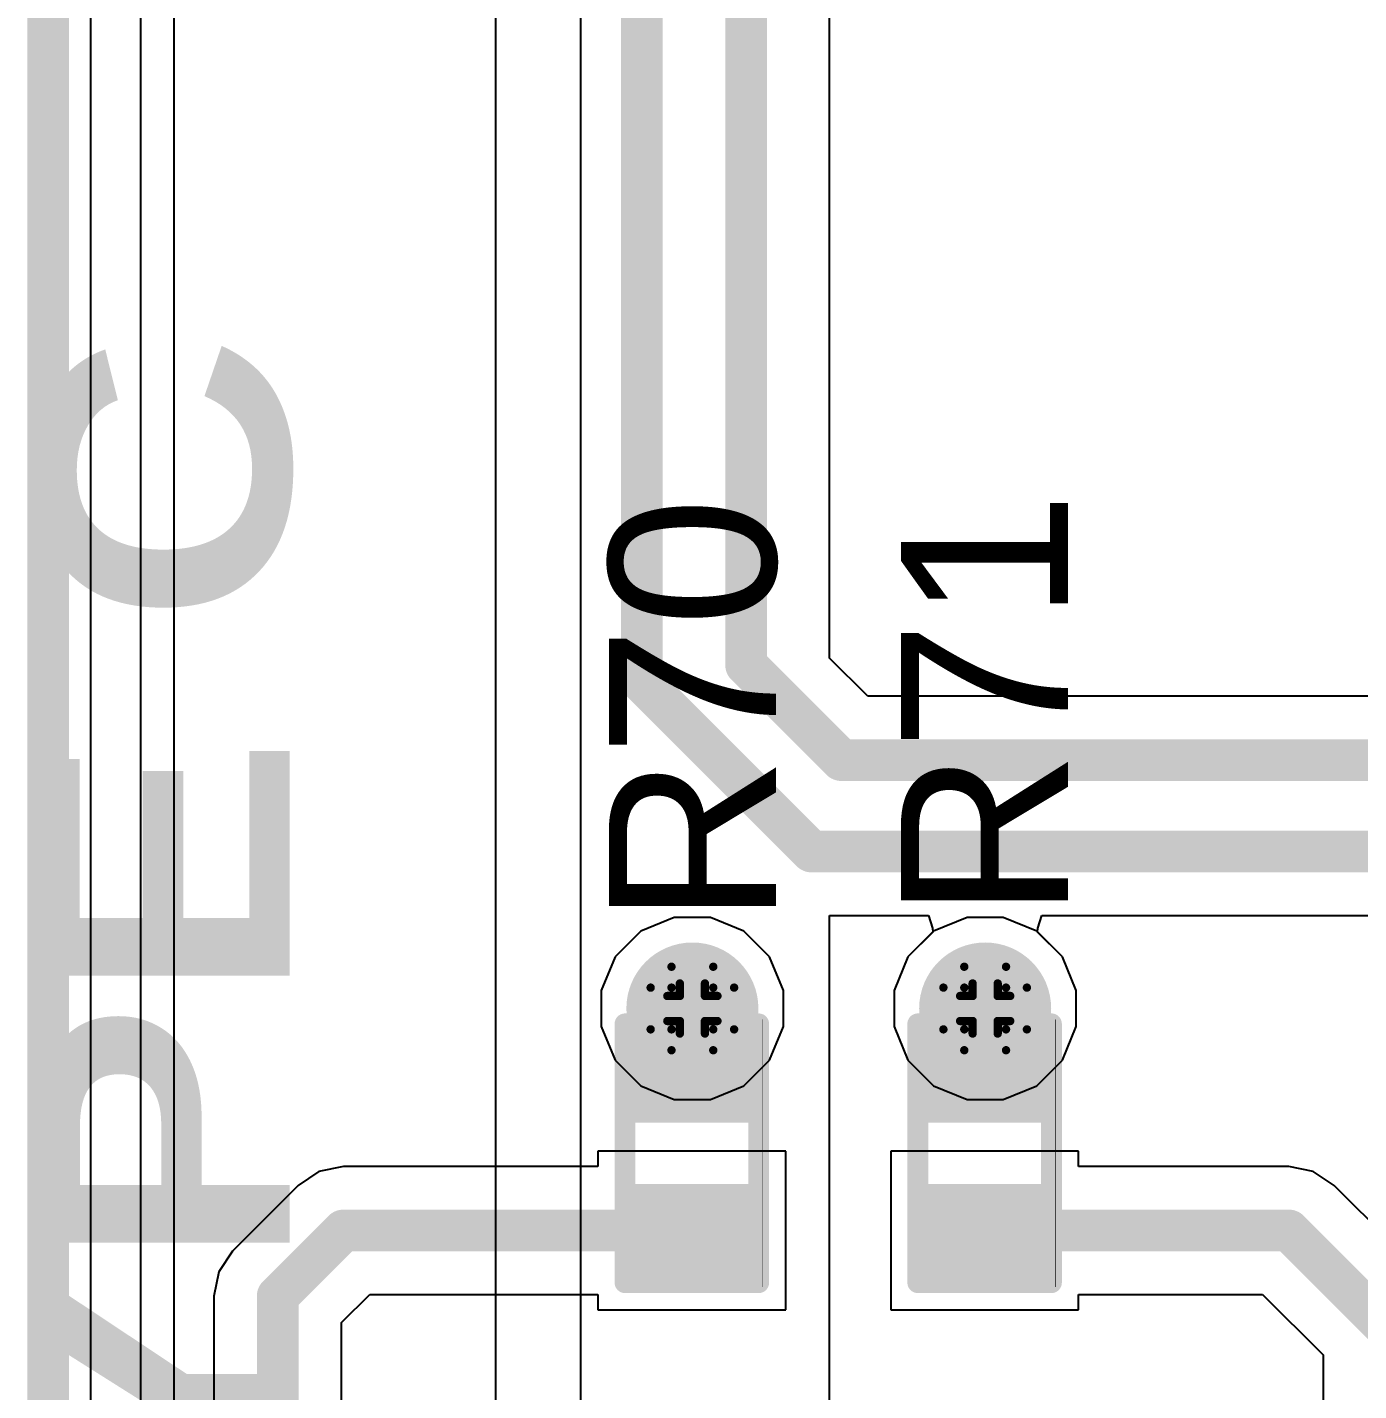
# Model space of a CAD drawing. Header units: inches. Extents: x -3 to 5259, y -3 to 5282.
# Drawn here: x -2.85 to 5.25, y 29.97 to 38.27 of the extents above; entities that cross this region are included whole.
import ezdxf

# ---------------------------------------------------------------- set-up
doc = ezdxf.new("R2010")
doc.units = ezdxf.units.IN
for name, color, linetype in [('Board Outline', 216, 'Continuous'), ('Bottom Layer', 5, 'Continuous'), ('Bottom Solder', 6, 'Continuous'), ('Drill Drawing', 1, 'Continuous'), ('Layer 1', 16, 'Continuous'), ('Layer 2', 76, 'Continuous'), ('Top Layer', 1, 'Continuous'), ('Top Overlay', 2, 'Continuous'), ('Top Paste', 8, 'Continuous'), ('Top Solder', 216, 'Continuous'), ('Via Holes', 16, 'Continuous')]:
    doc.layers.add(name, color=color, linetype=linetype)
doc.styles.add('Arial', font='', dxfattribs={"height": 0.2})
doc.styles.add('Arial Black_Bold', font='', dxfattribs={"height": 0.2})
doc.styles.get('Arial').set_extended_font_data('Arial')
doc.styles.get('Arial Black_Bold').set_extended_font_data('Arial Black', bold=True)

# ---------------------------------------------------------------- blocks, each defined once
blk = doc.blocks.new('R___0402_89')
at = {"layer": 'Top Layer'}
for points in [[(-0.6985, -0.3175), (-0.6985, 0.3175), (-0.2413, 0.3175), (-0.2413, -0.3175)], [(0.2413, -0.3175), (0.2413, 0.3175), (0.6985, 0.3175), (0.6985, -0.3175)]]:
    blk.add_hatch(color=1, dxfattribs=at).paths.add_polyline_path(points)
at = {"layer": 'Top Paste'}
for points in [[(-0.6985, -0.3175), (-0.6985, 0.3175), (-0.2413, 0.3175), (-0.2413, -0.3175)], [(0.2413, -0.3175), (0.2413, 0.3175), (0.6985, 0.3175), (0.6985, -0.3175)]]:
    blk.add_hatch(color=8, dxfattribs=at).paths.add_polyline_path(points)
at = {"layer": 'Top Solder'}
for points in [[(-0.7535, -0.3725), (-0.7535, 0.3725), (-0.1863, 0.3725), (-0.1863, -0.3725)], [(0.1863, -0.3725), (0.1863, 0.3725), (0.7535, 0.3725), (0.7535, -0.3725)]]:
    blk.add_hatch(color=216, dxfattribs=at).paths.add_polyline_path(points)
at = {"layer": 'Top Overlay'}
for points in [[(-0.7874, 0.4064, 0.127, 0.127, 0), (0.7874, 0.4064, 0.127, 0.127, 0)], [(-0.7874, 0.4064, 0.127, 0.127, 0), (-0.7874, -0.4064, 0.127, 0.127, 0)], [(0.7874, 0.4064, 0.127, 0.127, 0), (0.7874, -0.4064, 0.127, 0.127, 0)], [(-0.7874, -0.4064, 0.127, 0.127, 0), (0.7874, -0.4064, 0.127, 0.127, 0)], [(-0.8128, -0.4318, 0.00323, 0.00323, 0), (0.8128, -0.4318, 0.00323, 0.00323, 0)]]:
    blk.add_lwpolyline(points, format="xyseb", dxfattribs=at)
for points in [[(-0.8191, 0.4064, 0.0635, 0.0635, 1), (-0.7556, 0.4064, 0.0635, 0.0635, 1)], [(-0.8191, 0.4064, 0.0635, 0.0635, 1), (-0.7556, 0.4064, 0.0635, 0.0635, 1)], [(0.7556, 0.4064, 0.0635, 0.0635, 1), (0.8191, 0.4064, 0.0635, 0.0635, 1)], [(0.7556, 0.4064, 0.0635, 0.0635, 1), (0.8191, 0.4064, 0.0635, 0.0635, 1)], [(-0.8191, -0.4064, 0.0635, 0.0635, 1), (-0.7556, -0.4064, 0.0635, 0.0635, 1)], [(-0.8191, -0.4064, 0.0635, 0.0635, 1), (-0.7556, -0.4064, 0.0635, 0.0635, 1)], [(0.7556, -0.4064, 0.0635, 0.0635, 1), (0.8191, -0.4064, 0.0635, 0.0635, 1)], [(0.7556, -0.4064, 0.0635, 0.0635, 1), (0.8191, -0.4064, 0.0635, 0.0635, 1)], [(-0.8136, -0.4318, 0.00161, 0.00161, 1), (-0.812, -0.4318, 0.00161, 0.00161, 1)], [(0.812, -0.4318, 0.00161, 0.00161, 1), (0.8136, -0.4318, 0.00161, 0.00161, 1)]]:
    blk.add_lwpolyline(points, format="xyseb", close=True, dxfattribs=at)
blk = doc.blocks.new('R___0402_90')
at = {"layer": 'Top Layer'}
for points in [[(-0.6985, -0.3175), (-0.6985, 0.3175), (-0.2413, 0.3175), (-0.2413, -0.3175)], [(0.2413, -0.3175), (0.2413, 0.3175), (0.6985, 0.3175), (0.6985, -0.3175)]]:
    blk.add_hatch(color=1, dxfattribs=at).paths.add_polyline_path(points)
at = {"layer": 'Top Paste'}
for points in [[(-0.6985, -0.3175), (-0.6985, 0.3175), (-0.2413, 0.3175), (-0.2413, -0.3175)], [(0.2413, -0.3175), (0.2413, 0.3175), (0.6985, 0.3175), (0.6985, -0.3175)]]:
    blk.add_hatch(color=8, dxfattribs=at).paths.add_polyline_path(points)
at = {"layer": 'Top Solder'}
for points in [[(-0.7535, -0.3725), (-0.7535, 0.3725), (-0.1863, 0.3725), (-0.1863, -0.3725)], [(0.1863, -0.3725), (0.1863, 0.3725), (0.7535, 0.3725), (0.7535, -0.3725)]]:
    blk.add_hatch(color=216, dxfattribs=at).paths.add_polyline_path(points)
at = {"layer": 'Top Overlay'}
for points in [[(-0.7874, 0.4064, 0.127, 0.127, 0), (0.7874, 0.4064, 0.127, 0.127, 0)], [(-0.7874, 0.4064, 0.127, 0.127, 0), (-0.7874, -0.4064, 0.127, 0.127, 0)], [(0.7874, 0.4064, 0.127, 0.127, 0), (0.7874, -0.4064, 0.127, 0.127, 0)], [(-0.7874, -0.4064, 0.127, 0.127, 0), (0.7874, -0.4064, 0.127, 0.127, 0)], [(-0.8128, -0.4318, 0.00323, 0.00323, 0), (0.8128, -0.4318, 0.00323, 0.00323, 0)]]:
    blk.add_lwpolyline(points, format="xyseb", dxfattribs=at)
for points in [[(-0.8191, 0.4064, 0.0635, 0.0635, 1), (-0.7556, 0.4064, 0.0635, 0.0635, 1)], [(-0.8191, 0.4064, 0.0635, 0.0635, 1), (-0.7556, 0.4064, 0.0635, 0.0635, 1)], [(0.7556, 0.4064, 0.0635, 0.0635, 1), (0.8191, 0.4064, 0.0635, 0.0635, 1)], [(0.7556, 0.4064, 0.0635, 0.0635, 1), (0.8191, 0.4064, 0.0635, 0.0635, 1)], [(-0.8191, -0.4064, 0.0635, 0.0635, 1), (-0.7556, -0.4064, 0.0635, 0.0635, 1)], [(-0.8191, -0.4064, 0.0635, 0.0635, 1), (-0.7556, -0.4064, 0.0635, 0.0635, 1)], [(0.7556, -0.4064, 0.0635, 0.0635, 1), (0.8191, -0.4064, 0.0635, 0.0635, 1)], [(0.7556, -0.4064, 0.0635, 0.0635, 1), (0.8191, -0.4064, 0.0635, 0.0635, 1)], [(-0.8136, -0.4318, 0.00161, 0.00161, 1), (-0.812, -0.4318, 0.00161, 0.00161, 1)], [(0.812, -0.4318, 0.00161, 0.00161, 1), (0.8136, -0.4318, 0.00161, 0.00161, 1)]]:
    blk.add_lwpolyline(points, format="xyseb", close=True, dxfattribs=at)

msp = doc.modelspace()

# ---------------------------------------------------------------- hatches: boundary and pattern name
at = {"layer": 'Bottom Layer'}
h = msp.add_hatch(color=5, dxfattribs=at)
edge = h.paths.add_edge_path()
edge.add_arc((1.1971, 32.3007), 0.3, 0, 360)
h = msp.add_hatch(color=5, dxfattribs=at)
edge = h.paths.add_edge_path()
edge.add_arc((2.9783, 32.3007), 0.3, 0, 360)
at = {"layer": 'Bottom Solder'}
h = msp.add_hatch(color=6, dxfattribs=at)
edge = h.paths.add_edge_path()
edge.add_arc((1.1971, 32.3007), 0.4016, 0, 360)
h = msp.add_hatch(color=6, dxfattribs=at)
edge = h.paths.add_edge_path()
edge.add_arc((2.9783, 32.3007), 0.4016, 0, 360)
at = {"layer": 'Layer 1'}
h = msp.add_hatch(color=16, dxfattribs=at)
edge = h.paths.add_edge_path()
edge.add_arc((1.1971, 32.3007), 0.3, 0, 360)
h = msp.add_hatch(color=16, dxfattribs=at)
edge = h.paths.add_edge_path()
edge.add_arc((2.9783, 32.3007), 0.3, 0, 360)
at = {"layer": 'Layer 2'}
h = msp.add_hatch(color=76, dxfattribs=at)
edge = h.paths.add_edge_path()
edge.add_arc((1.1971, 32.3007), 0.3, 0, 360)
h = msp.add_hatch(color=76, dxfattribs=at)
edge = h.paths.add_edge_path()
edge.add_arc((2.9783, 32.3007), 0.3, 0, 360)
at = {"layer": 'Top Layer'}
h = msp.add_hatch(color=1, dxfattribs=at)
edge = h.paths.add_edge_path()
edge.add_arc((1.1971, 32.3007), 0.3, 0, 360)
h = msp.add_hatch(color=1, dxfattribs=at)
edge = h.paths.add_edge_path()
edge.add_arc((2.9783, 32.3007), 0.3, 0, 360)
for points in [[(0.8964, 31.7759), (1.4985, 31.7759), (1.4985, 32.3007), (0.8964, 32.3007)], [(2.6776, 31.7759), (3.2797, 31.7759), (3.2797, 32.3007), (2.6776, 32.3007)]]:
    msp.add_hatch(color=1, dxfattribs=at).paths.add_polyline_path(points)
at = {"layer": 'Top Solder'}
h = msp.add_hatch(color=216, dxfattribs=at)
edge = h.paths.add_edge_path()
edge.add_arc((1.1971, 32.3007), 0.4016, 0, 360)
h = msp.add_hatch(color=216, dxfattribs=at)
edge = h.paths.add_edge_path()
edge.add_arc((2.9783, 32.3007), 0.4016, 0, 360)
at = {"layer": 'Via Holes'}
h = msp.add_hatch(color=7, dxfattribs=at)
edge = h.paths.add_edge_path()
edge.add_arc((1.1971, 32.3007), 0.15, 0, 360)
h = msp.add_hatch(color=7, dxfattribs=at)
edge = h.paths.add_edge_path()
edge.add_arc((2.9783, 32.3007), 0.15, 0, 360)

# ---------------------------------------------------------------- linework, layer by layer
at = {"layer": 'Board Outline'}
msp.add_lwpolyline([(-2.7223, -2.7223, 0.254, 0.254, 0), (-2.7223, 107.2777, 0.254, 0.254, 0)], format="xyseb", dxfattribs=at)
at = {"layer": 'Bottom Layer'}
for p, q in [((2.032, 34.4327), (2.032, 71.5147)), ((2.2641, 34.2006), (2.032, 34.4327)), ((22.0307, 34.2006), (2.2641, 34.2006)), ((2.032, 29.8349), (2.032, 32.8673)), ((2.032, 32.8673), (2.6328, 32.8673)), ((2.6328, 32.8673), (2.6581, 32.7898)), ((3.2984, 32.7898), (3.3238, 32.8673)), ((3.3238, 32.8673), (17.1836, 32.8673)), ((2.6581, 32.7898), (2.6597, 32.7657)), ((3.2968, 32.7657), (3.2984, 32.7898)), ((2.6597, 32.7657), (2.5086, 32.6146)), ((3.448, 32.6146), (3.2968, 32.7657)), ((2.5086, 32.6146), (2.4243, 32.4109)), ((3.5323, 32.4109), (3.448, 32.6146)), ((2.4243, 32.4109), (2.4243, 32.1905)), ((3.5323, 32.1905), (3.5323, 32.4109)), ((2.4243, 32.1905), (2.5086, 31.9869)), ((3.448, 31.9869), (3.5323, 32.1905)), ((2.5086, 31.9869), (2.6645, 31.8311)), ((3.2921, 31.8311), (3.448, 31.9869)), ((2.6645, 31.8311), (2.8681, 31.7467)), ((3.0885, 31.7467), (3.2921, 31.8311)), ((2.8681, 31.7467), (3.0885, 31.7467))]:
    msp.add_line(p, q, dxfattribs=at)
for points in [[(0.889, 34.2891, 0.254, 0.254, 0), (0.889, 73.7106, 0.254, 0.254, 0)], [(1.524, 34.3913, 0.254, 0.254, 0), (1.524, 71.5561, 0.254, 0.254, 0)], [(1.524, 34.3913, 0.254, 0.254, 0), (2.1032, 33.8122, 0.254, 0.254, 0)], [(0.889, 34.2891, 0.254, 0.254, 0), (1.9224, 33.2557, 0.254, 0.254, 0)], [(2.1032, 33.8122, 0.254, 0.254, 0), (22.0307, 33.8122, 0.254, 0.254, 0)], [(1.9224, 33.2557, 0.254, 0.254, 0), (18.0054, 33.2557, 0.254, 0.254, 0)]]:
    msp.add_lwpolyline(points, format="xyseb", dxfattribs=at)
for points in [[(1.4605, 34.3913, 0.127, 0.127, 1), (1.5875, 34.3913, 0.127, 0.127, 1)], [(1.4605, 34.3913, 0.127, 0.127, 1), (1.5875, 34.3913, 0.127, 0.127, 1)], [(0.8255, 34.2891, 0.127, 0.127, 1), (0.9525, 34.2891, 0.127, 0.127, 1)], [(0.8255, 34.2891, 0.127, 0.127, 1), (0.9525, 34.2891, 0.127, 0.127, 1)], [(2.0397, 33.8122, 0.127, 0.127, 1), (2.1667, 33.8122, 0.127, 0.127, 1)], [(2.0397, 33.8122, 0.127, 0.127, 1), (2.1667, 33.8122, 0.127, 0.127, 1)], [(1.8589, 33.2557, 0.127, 0.127, 1), (1.9859, 33.2557, 0.127, 0.127, 1)], [(1.8589, 33.2557, 0.127, 0.127, 1), (1.9859, 33.2557, 0.127, 0.127, 1)]]:
    msp.add_lwpolyline(points, format="xyseb", close=True, dxfattribs=at)
at = {"layer": 'Drill Drawing'}
for points in [[(1.0701, 32.4277, 0.0508, 0.0508, 0), (1.0701, 32.5547, 0.0508, 0.0508, 0)], [(1.0701, 32.5547, 0.0508, 0.0508, 0), (1.3241, 32.5547, 0.0508, 0.0508, 0)], [(1.3241, 32.4277, 0.0508, 0.0508, 0), (1.3241, 32.5547, 0.0508, 0.0508, 0)], [(2.8513, 32.4277, 0.0508, 0.0508, 0), (2.8513, 32.5547, 0.0508, 0.0508, 0)], [(2.8513, 32.5547, 0.0508, 0.0508, 0), (3.1053, 32.5547, 0.0508, 0.0508, 0)], [(3.1053, 32.4277, 0.0508, 0.0508, 0), (3.1053, 32.5547, 0.0508, 0.0508, 0)], [(0.9431, 32.1737, 0.0508, 0.0508, 0), (0.9431, 32.4277, 0.0508, 0.0508, 0)], [(0.9431, 32.4277, 0.0508, 0.0508, 0), (1.0701, 32.4277, 0.0508, 0.0508, 0)], [(1.1209, 32.3769, 0.0508, 0.0508, 0), (1.1209, 32.4531, 0.0508, 0.0508, 0)], [(1.1209, 32.4531, 0.0508, 0.0508, 0), (1.2733, 32.4531, 0.0508, 0.0508, 0)], [(1.2733, 32.3769, 0.0508, 0.0508, 0), (1.2733, 32.4531, 0.0508, 0.0508, 0)], [(1.3241, 32.4277, 0.0508, 0.0508, 0), (1.4511, 32.4277, 0.0508, 0.0508, 0)], [(1.4511, 32.1737, 0.0508, 0.0508, 0), (1.4511, 32.4277, 0.0508, 0.0508, 0)], [(2.7243, 32.1737, 0.0508, 0.0508, 0), (2.7243, 32.4277, 0.0508, 0.0508, 0)], [(2.7243, 32.4277, 0.0508, 0.0508, 0), (2.8513, 32.4277, 0.0508, 0.0508, 0)], [(2.9021, 32.3769, 0.0508, 0.0508, 0), (2.9021, 32.4531, 0.0508, 0.0508, 0)], [(2.9021, 32.4531, 0.0508, 0.0508, 0), (3.0545, 32.4531, 0.0508, 0.0508, 0)], [(3.0545, 32.3769, 0.0508, 0.0508, 0), (3.0545, 32.4531, 0.0508, 0.0508, 0)], [(3.1053, 32.4277, 0.0508, 0.0508, 0), (3.2323, 32.4277, 0.0508, 0.0508, 0)], [(3.2323, 32.1737, 0.0508, 0.0508, 0), (3.2323, 32.4277, 0.0508, 0.0508, 0)], [(1.0447, 32.2245, 0.0508, 0.0508, 0), (1.0447, 32.3769, 0.0508, 0.0508, 0)], [(1.0447, 32.3769, 0.0508, 0.0508, 0), (1.1209, 32.3769, 0.0508, 0.0508, 0)], [(1.2733, 32.3769, 0.0508, 0.0508, 0), (1.3495, 32.3769, 0.0508, 0.0508, 0)], [(1.3495, 32.2245, 0.0508, 0.0508, 0), (1.3495, 32.3769, 0.0508, 0.0508, 0)], [(2.8259, 32.2245, 0.0508, 0.0508, 0), (2.8259, 32.3769, 0.0508, 0.0508, 0)], [(2.8259, 32.3769, 0.0508, 0.0508, 0), (2.9021, 32.3769, 0.0508, 0.0508, 0)], [(3.0545, 32.3769, 0.0508, 0.0508, 0), (3.1307, 32.3769, 0.0508, 0.0508, 0)], [(3.1307, 32.2245, 0.0508, 0.0508, 0), (3.1307, 32.3769, 0.0508, 0.0508, 0)], [(0.9431, 32.1737, 0.0508, 0.0508, 0), (1.0701, 32.1737, 0.0508, 0.0508, 0)], [(1.0447, 32.2245, 0.0508, 0.0508, 0), (1.1209, 32.2245, 0.0508, 0.0508, 0)], [(1.0701, 32.0467, 0.0508, 0.0508, 0), (1.0701, 32.1737, 0.0508, 0.0508, 0)], [(1.1209, 32.1483, 0.0508, 0.0508, 0), (1.1209, 32.2245, 0.0508, 0.0508, 0)], [(1.2733, 32.2245, 0.0508, 0.0508, 0), (1.3495, 32.2245, 0.0508, 0.0508, 0)], [(1.2733, 32.1483, 0.0508, 0.0508, 0), (1.2733, 32.2245, 0.0508, 0.0508, 0)], [(1.3241, 32.1737, 0.0508, 0.0508, 0), (1.4511, 32.1737, 0.0508, 0.0508, 0)], [(1.3241, 32.0467, 0.0508, 0.0508, 0), (1.3241, 32.1737, 0.0508, 0.0508, 0)], [(2.7243, 32.1737, 0.0508, 0.0508, 0), (2.8513, 32.1737, 0.0508, 0.0508, 0)], [(2.8259, 32.2245, 0.0508, 0.0508, 0), (2.9021, 32.2245, 0.0508, 0.0508, 0)], [(2.8513, 32.0467, 0.0508, 0.0508, 0), (2.8513, 32.1737, 0.0508, 0.0508, 0)], [(2.9021, 32.1483, 0.0508, 0.0508, 0), (2.9021, 32.2245, 0.0508, 0.0508, 0)], [(3.0545, 32.2245, 0.0508, 0.0508, 0), (3.1307, 32.2245, 0.0508, 0.0508, 0)], [(3.0545, 32.1483, 0.0508, 0.0508, 0), (3.0545, 32.2245, 0.0508, 0.0508, 0)], [(3.1053, 32.1737, 0.0508, 0.0508, 0), (3.2323, 32.1737, 0.0508, 0.0508, 0)], [(3.1053, 32.0467, 0.0508, 0.0508, 0), (3.1053, 32.1737, 0.0508, 0.0508, 0)], [(1.1209, 32.1483, 0.0508, 0.0508, 0), (1.2733, 32.1483, 0.0508, 0.0508, 0)], [(2.9021, 32.1483, 0.0508, 0.0508, 0), (3.0545, 32.1483, 0.0508, 0.0508, 0)], [(1.0701, 32.0467, 0.0508, 0.0508, 0), (1.3241, 32.0467, 0.0508, 0.0508, 0)], [(2.8513, 32.0467, 0.0508, 0.0508, 0), (3.1053, 32.0467, 0.0508, 0.0508, 0)]]:
    msp.add_lwpolyline(points, format="xyseb", dxfattribs=at)
for points in [[(1.0574, 32.5547, 0.0254, 0.0254, 1), (1.0828, 32.5547, 0.0254, 0.0254, 1)], [(1.0574, 32.5547, 0.0254, 0.0254, 1), (1.0828, 32.5547, 0.0254, 0.0254, 1)], [(1.3114, 32.5547, 0.0254, 0.0254, 1), (1.3368, 32.5547, 0.0254, 0.0254, 1)], [(1.3114, 32.5547, 0.0254, 0.0254, 1), (1.3368, 32.5547, 0.0254, 0.0254, 1)], [(2.8386, 32.5547, 0.0254, 0.0254, 1), (2.864, 32.5547, 0.0254, 0.0254, 1)], [(2.8386, 32.5547, 0.0254, 0.0254, 1), (2.864, 32.5547, 0.0254, 0.0254, 1)], [(3.0926, 32.5547, 0.0254, 0.0254, 1), (3.118, 32.5547, 0.0254, 0.0254, 1)], [(3.0926, 32.5547, 0.0254, 0.0254, 1), (3.118, 32.5547, 0.0254, 0.0254, 1)], [(0.9304, 32.4277, 0.0254, 0.0254, 1), (0.9558, 32.4277, 0.0254, 0.0254, 1)], [(0.9304, 32.4277, 0.0254, 0.0254, 1), (0.9558, 32.4277, 0.0254, 0.0254, 1)], [(1.0574, 32.4277, 0.0254, 0.0254, 1), (1.0828, 32.4277, 0.0254, 0.0254, 1)], [(1.0574, 32.4277, 0.0254, 0.0254, 1), (1.0828, 32.4277, 0.0254, 0.0254, 1)], [(1.1082, 32.4531, 0.0254, 0.0254, 1), (1.1336, 32.4531, 0.0254, 0.0254, 1)], [(1.1082, 32.4531, 0.0254, 0.0254, 1), (1.1336, 32.4531, 0.0254, 0.0254, 1)], [(1.2606, 32.4531, 0.0254, 0.0254, 1), (1.286, 32.4531, 0.0254, 0.0254, 1)], [(1.2606, 32.4531, 0.0254, 0.0254, 1), (1.286, 32.4531, 0.0254, 0.0254, 1)], [(1.3114, 32.4277, 0.0254, 0.0254, 1), (1.3368, 32.4277, 0.0254, 0.0254, 1)], [(1.3114, 32.4277, 0.0254, 0.0254, 1), (1.3368, 32.4277, 0.0254, 0.0254, 1)], [(1.4384, 32.4277, 0.0254, 0.0254, 1), (1.4638, 32.4277, 0.0254, 0.0254, 1)], [(1.4384, 32.4277, 0.0254, 0.0254, 1), (1.4638, 32.4277, 0.0254, 0.0254, 1)], [(2.7116, 32.4277, 0.0254, 0.0254, 1), (2.737, 32.4277, 0.0254, 0.0254, 1)], [(2.7116, 32.4277, 0.0254, 0.0254, 1), (2.737, 32.4277, 0.0254, 0.0254, 1)], [(2.8386, 32.4277, 0.0254, 0.0254, 1), (2.864, 32.4277, 0.0254, 0.0254, 1)], [(2.8386, 32.4277, 0.0254, 0.0254, 1), (2.864, 32.4277, 0.0254, 0.0254, 1)], [(2.8894, 32.4531, 0.0254, 0.0254, 1), (2.9148, 32.4531, 0.0254, 0.0254, 1)], [(2.8894, 32.4531, 0.0254, 0.0254, 1), (2.9148, 32.4531, 0.0254, 0.0254, 1)], [(3.0418, 32.4531, 0.0254, 0.0254, 1), (3.0672, 32.4531, 0.0254, 0.0254, 1)], [(3.0418, 32.4531, 0.0254, 0.0254, 1), (3.0672, 32.4531, 0.0254, 0.0254, 1)], [(3.0926, 32.4277, 0.0254, 0.0254, 1), (3.118, 32.4277, 0.0254, 0.0254, 1)], [(3.0926, 32.4277, 0.0254, 0.0254, 1), (3.118, 32.4277, 0.0254, 0.0254, 1)], [(3.2196, 32.4277, 0.0254, 0.0254, 1), (3.245, 32.4277, 0.0254, 0.0254, 1)], [(3.2196, 32.4277, 0.0254, 0.0254, 1), (3.245, 32.4277, 0.0254, 0.0254, 1)], [(1.032, 32.3769, 0.0254, 0.0254, 1), (1.0574, 32.3769, 0.0254, 0.0254, 1)], [(1.032, 32.3769, 0.0254, 0.0254, 1), (1.0574, 32.3769, 0.0254, 0.0254, 1)], [(1.1082, 32.3769, 0.0254, 0.0254, 1), (1.1336, 32.3769, 0.0254, 0.0254, 1)], [(1.1082, 32.3769, 0.0254, 0.0254, 1), (1.1336, 32.3769, 0.0254, 0.0254, 1)], [(1.2606, 32.3769, 0.0254, 0.0254, 1), (1.286, 32.3769, 0.0254, 0.0254, 1)], [(1.2606, 32.3769, 0.0254, 0.0254, 1), (1.286, 32.3769, 0.0254, 0.0254, 1)], [(1.3368, 32.3769, 0.0254, 0.0254, 1), (1.3622, 32.3769, 0.0254, 0.0254, 1)], [(1.3368, 32.3769, 0.0254, 0.0254, 1), (1.3622, 32.3769, 0.0254, 0.0254, 1)], [(2.8132, 32.3769, 0.0254, 0.0254, 1), (2.8386, 32.3769, 0.0254, 0.0254, 1)], [(2.8132, 32.3769, 0.0254, 0.0254, 1), (2.8386, 32.3769, 0.0254, 0.0254, 1)], [(2.8894, 32.3769, 0.0254, 0.0254, 1), (2.9148, 32.3769, 0.0254, 0.0254, 1)], [(2.8894, 32.3769, 0.0254, 0.0254, 1), (2.9148, 32.3769, 0.0254, 0.0254, 1)], [(3.0418, 32.3769, 0.0254, 0.0254, 1), (3.0672, 32.3769, 0.0254, 0.0254, 1)], [(3.0418, 32.3769, 0.0254, 0.0254, 1), (3.0672, 32.3769, 0.0254, 0.0254, 1)], [(3.118, 32.3769, 0.0254, 0.0254, 1), (3.1434, 32.3769, 0.0254, 0.0254, 1)], [(3.118, 32.3769, 0.0254, 0.0254, 1), (3.1434, 32.3769, 0.0254, 0.0254, 1)], [(0.9304, 32.1737, 0.0254, 0.0254, 1), (0.9558, 32.1737, 0.0254, 0.0254, 1)], [(0.9304, 32.1737, 0.0254, 0.0254, 1), (0.9558, 32.1737, 0.0254, 0.0254, 1)], [(1.032, 32.2245, 0.0254, 0.0254, 1), (1.0574, 32.2245, 0.0254, 0.0254, 1)], [(1.032, 32.2245, 0.0254, 0.0254, 1), (1.0574, 32.2245, 0.0254, 0.0254, 1)], [(1.0574, 32.1737, 0.0254, 0.0254, 1), (1.0828, 32.1737, 0.0254, 0.0254, 1)], [(1.0574, 32.1737, 0.0254, 0.0254, 1), (1.0828, 32.1737, 0.0254, 0.0254, 1)], [(1.1082, 32.2245, 0.0254, 0.0254, 1), (1.1336, 32.2245, 0.0254, 0.0254, 1)], [(1.1082, 32.2245, 0.0254, 0.0254, 1), (1.1336, 32.2245, 0.0254, 0.0254, 1)], [(1.2606, 32.2245, 0.0254, 0.0254, 1), (1.286, 32.2245, 0.0254, 0.0254, 1)], [(1.2606, 32.2245, 0.0254, 0.0254, 1), (1.286, 32.2245, 0.0254, 0.0254, 1)], [(1.3114, 32.1737, 0.0254, 0.0254, 1), (1.3368, 32.1737, 0.0254, 0.0254, 1)], [(1.3114, 32.1737, 0.0254, 0.0254, 1), (1.3368, 32.1737, 0.0254, 0.0254, 1)], [(1.3368, 32.2245, 0.0254, 0.0254, 1), (1.3622, 32.2245, 0.0254, 0.0254, 1)], [(1.3368, 32.2245, 0.0254, 0.0254, 1), (1.3622, 32.2245, 0.0254, 0.0254, 1)], [(1.4384, 32.1737, 0.0254, 0.0254, 1), (1.4638, 32.1737, 0.0254, 0.0254, 1)], [(1.4384, 32.1737, 0.0254, 0.0254, 1), (1.4638, 32.1737, 0.0254, 0.0254, 1)], [(2.7116, 32.1737, 0.0254, 0.0254, 1), (2.737, 32.1737, 0.0254, 0.0254, 1)], [(2.7116, 32.1737, 0.0254, 0.0254, 1), (2.737, 32.1737, 0.0254, 0.0254, 1)], [(2.8132, 32.2245, 0.0254, 0.0254, 1), (2.8386, 32.2245, 0.0254, 0.0254, 1)], [(2.8132, 32.2245, 0.0254, 0.0254, 1), (2.8386, 32.2245, 0.0254, 0.0254, 1)], [(2.8386, 32.1737, 0.0254, 0.0254, 1), (2.864, 32.1737, 0.0254, 0.0254, 1)], [(2.8386, 32.1737, 0.0254, 0.0254, 1), (2.864, 32.1737, 0.0254, 0.0254, 1)], [(2.8894, 32.2245, 0.0254, 0.0254, 1), (2.9148, 32.2245, 0.0254, 0.0254, 1)], [(2.8894, 32.2245, 0.0254, 0.0254, 1), (2.9148, 32.2245, 0.0254, 0.0254, 1)], [(3.0418, 32.2245, 0.0254, 0.0254, 1), (3.0672, 32.2245, 0.0254, 0.0254, 1)], [(3.0418, 32.2245, 0.0254, 0.0254, 1), (3.0672, 32.2245, 0.0254, 0.0254, 1)], [(3.0926, 32.1737, 0.0254, 0.0254, 1), (3.118, 32.1737, 0.0254, 0.0254, 1)], [(3.0926, 32.1737, 0.0254, 0.0254, 1), (3.118, 32.1737, 0.0254, 0.0254, 1)], [(3.118, 32.2245, 0.0254, 0.0254, 1), (3.1434, 32.2245, 0.0254, 0.0254, 1)], [(3.118, 32.2245, 0.0254, 0.0254, 1), (3.1434, 32.2245, 0.0254, 0.0254, 1)], [(3.2196, 32.1737, 0.0254, 0.0254, 1), (3.245, 32.1737, 0.0254, 0.0254, 1)], [(3.2196, 32.1737, 0.0254, 0.0254, 1), (3.245, 32.1737, 0.0254, 0.0254, 1)], [(1.1082, 32.1483, 0.0254, 0.0254, 1), (1.1336, 32.1483, 0.0254, 0.0254, 1)], [(1.1082, 32.1483, 0.0254, 0.0254, 1), (1.1336, 32.1483, 0.0254, 0.0254, 1)], [(1.2606, 32.1483, 0.0254, 0.0254, 1), (1.286, 32.1483, 0.0254, 0.0254, 1)], [(1.2606, 32.1483, 0.0254, 0.0254, 1), (1.286, 32.1483, 0.0254, 0.0254, 1)], [(2.8894, 32.1483, 0.0254, 0.0254, 1), (2.9148, 32.1483, 0.0254, 0.0254, 1)], [(2.8894, 32.1483, 0.0254, 0.0254, 1), (2.9148, 32.1483, 0.0254, 0.0254, 1)], [(3.0418, 32.1483, 0.0254, 0.0254, 1), (3.0672, 32.1483, 0.0254, 0.0254, 1)], [(3.0418, 32.1483, 0.0254, 0.0254, 1), (3.0672, 32.1483, 0.0254, 0.0254, 1)], [(1.0574, 32.0467, 0.0254, 0.0254, 1), (1.0828, 32.0467, 0.0254, 0.0254, 1)], [(1.0574, 32.0467, 0.0254, 0.0254, 1), (1.0828, 32.0467, 0.0254, 0.0254, 1)], [(1.3114, 32.0467, 0.0254, 0.0254, 1), (1.3368, 32.0467, 0.0254, 0.0254, 1)], [(1.3114, 32.0467, 0.0254, 0.0254, 1), (1.3368, 32.0467, 0.0254, 0.0254, 1)], [(2.8386, 32.0467, 0.0254, 0.0254, 1), (2.864, 32.0467, 0.0254, 0.0254, 1)], [(2.8386, 32.0467, 0.0254, 0.0254, 1), (2.864, 32.0467, 0.0254, 0.0254, 1)], [(3.0926, 32.0467, 0.0254, 0.0254, 1), (3.118, 32.0467, 0.0254, 0.0254, 1)], [(3.0926, 32.0467, 0.0254, 0.0254, 1), (3.118, 32.0467, 0.0254, 0.0254, 1)]]:
    msp.add_lwpolyline(points, format="xyseb", close=True, dxfattribs=at)
at = {"layer": 'Layer 1'}
for p, q in [((-2.4634, -2.4634), (-2.4634, 107.0187)), ((0, 98.279), (0, 28.702)), ((0.518, 28.9165), (0.518, 97.761))]:
    msp.add_line(p, q, dxfattribs=at)
at = {"layer": 'Layer 2'}
for p, q in [((-2.1576, -2.0155), (-2.1576, 106.5637)), ((1.0869, 32.8547), (0.8833, 32.7704)), ((1.3073, 32.8547), (1.0869, 32.8547)), ((1.5109, 32.7704), (1.3073, 32.8547)), ((2.8681, 32.8547), (2.6645, 32.7704)), ((3.0885, 32.8547), (2.8681, 32.8547)), ((3.2921, 32.7704), (3.0885, 32.8547)), ((0.8833, 32.7704), (0.7274, 32.6146)), ((1.6668, 32.6146), (1.5109, 32.7704)), ((2.6645, 32.7704), (2.5086, 32.6146)), ((3.448, 32.6146), (3.2921, 32.7704)), ((0.7274, 32.6146), (0.6431, 32.4109)), ((1.7511, 32.4109), (1.6668, 32.6146)), ((2.5086, 32.6146), (2.4243, 32.4109)), ((3.5323, 32.4109), (3.448, 32.6146)), ((0.6431, 32.4109), (0.6431, 32.1905)), ((1.7511, 32.1905), (1.7511, 32.4109)), ((2.4243, 32.4109), (2.4243, 32.1905)), ((3.5323, 32.1905), (3.5323, 32.4109)), ((0.6431, 32.1905), (0.7274, 31.9869)), ((1.6668, 31.9869), (1.7511, 32.1905)), ((2.4243, 32.1905), (2.5086, 31.9869)), ((3.448, 31.9869), (3.5323, 32.1905)), ((0.7274, 31.9869), (0.8833, 31.8311)), ((1.5109, 31.8311), (1.6668, 31.9869)), ((2.5086, 31.9869), (2.6645, 31.8311)), ((3.2921, 31.8311), (3.448, 31.9869)), ((0.8833, 31.8311), (1.0869, 31.7467)), ((1.3073, 31.7467), (1.5109, 31.8311)), ((2.6645, 31.8311), (2.8681, 31.7467)), ((3.0885, 31.7467), (3.2921, 31.8311)), ((1.0869, 31.7467), (1.3073, 31.7467)), ((2.8681, 31.7467), (3.0885, 31.7467))]:
    msp.add_line(p, q, dxfattribs=at)
at = {"layer": 'Top Layer'}
for p, q in [((-1.9558, 24.2302), (-1.9558, 99.5092)), ((1.7653, 31.4325), (0.6223, 31.4325)), ((0.6223, 31.4325), (0.6223, 31.3384)), ((1.7653, 30.4673), (1.7653, 31.4325)), ((3.5465, 31.4325), (2.4035, 31.4325)), ((2.4035, 31.4325), (2.4035, 30.4673)), ((3.5465, 31.3384), (3.5465, 31.4325)), ((-1.0748, 31.3088), (-1.2008, 31.2246)), ((-0.9262, 31.3384), (-1.0748, 31.3088)), ((0.6223, 31.3384), (-0.9262, 31.3384)), ((4.826, 31.3384), (3.5465, 31.3384)), ((4.9747, 31.3088), (4.826, 31.3384)), ((5.1007, 31.2246), (4.9747, 31.3088)), ((-1.2008, 31.2246), (-1.6004, 30.8251)), ((5.697, 30.6282), (5.1007, 31.2246)), ((-1.6004, 30.8251), (-1.6846, 30.699)), ((-1.6846, 30.699), (-1.7141, 30.5504)), ((-1.7141, 30.5504), (-1.7141, 24.6649)), ((-0.9372, 30.3895), (-0.7652, 30.5614)), ((-0.7652, 30.5614), (0.6223, 30.5614)), ((0.6223, 30.5614), (0.6223, 30.4673)), ((3.5465, 30.4673), (3.5465, 30.5614)), ((3.5465, 30.5614), (4.6651, 30.5614)), ((4.6651, 30.5614), (5.0339, 30.1926)), ((0.6223, 30.4673), (1.7653, 30.4673)), ((2.4035, 30.4673), (3.5465, 30.4673)), ((-0.9372, 28.0441), (-0.9372, 30.3895)), ((5.0339, 30.1926), (5.0339, 28.4))]:
    msp.add_line(p, q, dxfattribs=at)
for points in [[(-1.3257, 30.5504, 0.254, 0.254, 0), (-0.9262, 30.9499, 0.254, 0.254, 0)], [(-0.9262, 30.9499, 0.254, 0.254, 0), (1.1938, 30.9499, 0.254, 0.254, 0)], [(2.975, 30.9499, 0.254, 0.254, 0), (4.826, 30.9499, 0.254, 0.254, 0)], [(4.826, 30.9499, 0.254, 0.254, 0), (5.4224, 30.3535, 0.254, 0.254, 0)], [(-1.3257, 24.6649, 0.254, 0.254, 0), (-1.3257, 30.5504, 0.254, 0.254, 0)]]:
    msp.add_lwpolyline(points, format="xyseb", dxfattribs=at)
for points in [[(-0.9897, 30.9499, 0.127, 0.127, 1), (-0.8627, 30.9499, 0.127, 0.127, 1)], [(-0.9897, 30.9499, 0.127, 0.127, 1), (-0.8627, 30.9499, 0.127, 0.127, 1)], [(1.1303, 30.9499, 0.127, 0.127, 1), (1.2573, 30.9499, 0.127, 0.127, 1)], [(2.9115, 30.9499, 0.127, 0.127, 1), (3.0385, 30.9499, 0.127, 0.127, 1)], [(4.7625, 30.9499, 0.127, 0.127, 1), (4.8895, 30.9499, 0.127, 0.127, 1)], [(4.7625, 30.9499, 0.127, 0.127, 1), (4.8895, 30.9499, 0.127, 0.127, 1)], [(-1.3892, 30.5504, 0.127, 0.127, 1), (-1.2622, 30.5504, 0.127, 0.127, 1)], [(-1.3892, 30.5504, 0.127, 0.127, 1), (-1.2622, 30.5504, 0.127, 0.127, 1)]]:
    msp.add_lwpolyline(points, format="xyseb", close=True, dxfattribs=at)

# ---------------------------------------------------------------- block references
at = {"rotation": 90}
for name, p in [('R___0402_90', (1.1938, 31.4198)), ('R___0402_89', (2.975, 31.4198))]:
    msp.add_blockref(name, p, dxfattribs=at)

# ---------------------------------------------------------------- texts
at = {"layer": 'Top Overlay'}
for s, height, style, p in [('USB TYPE C', 1.524, 'Arial Black_Bold', (-1.2523, 21.777)), ('R70', 1.016, 'Arial', (1.7049, 32.8088)), ('R71', 1.016, 'Arial', (3.4821, 32.843))]:
    msp.add_text(s, height=height, rotation=90, dxfattribs=dict(at, style=style)).set_placement(p)

doc.saveas('drawing.dxf')
